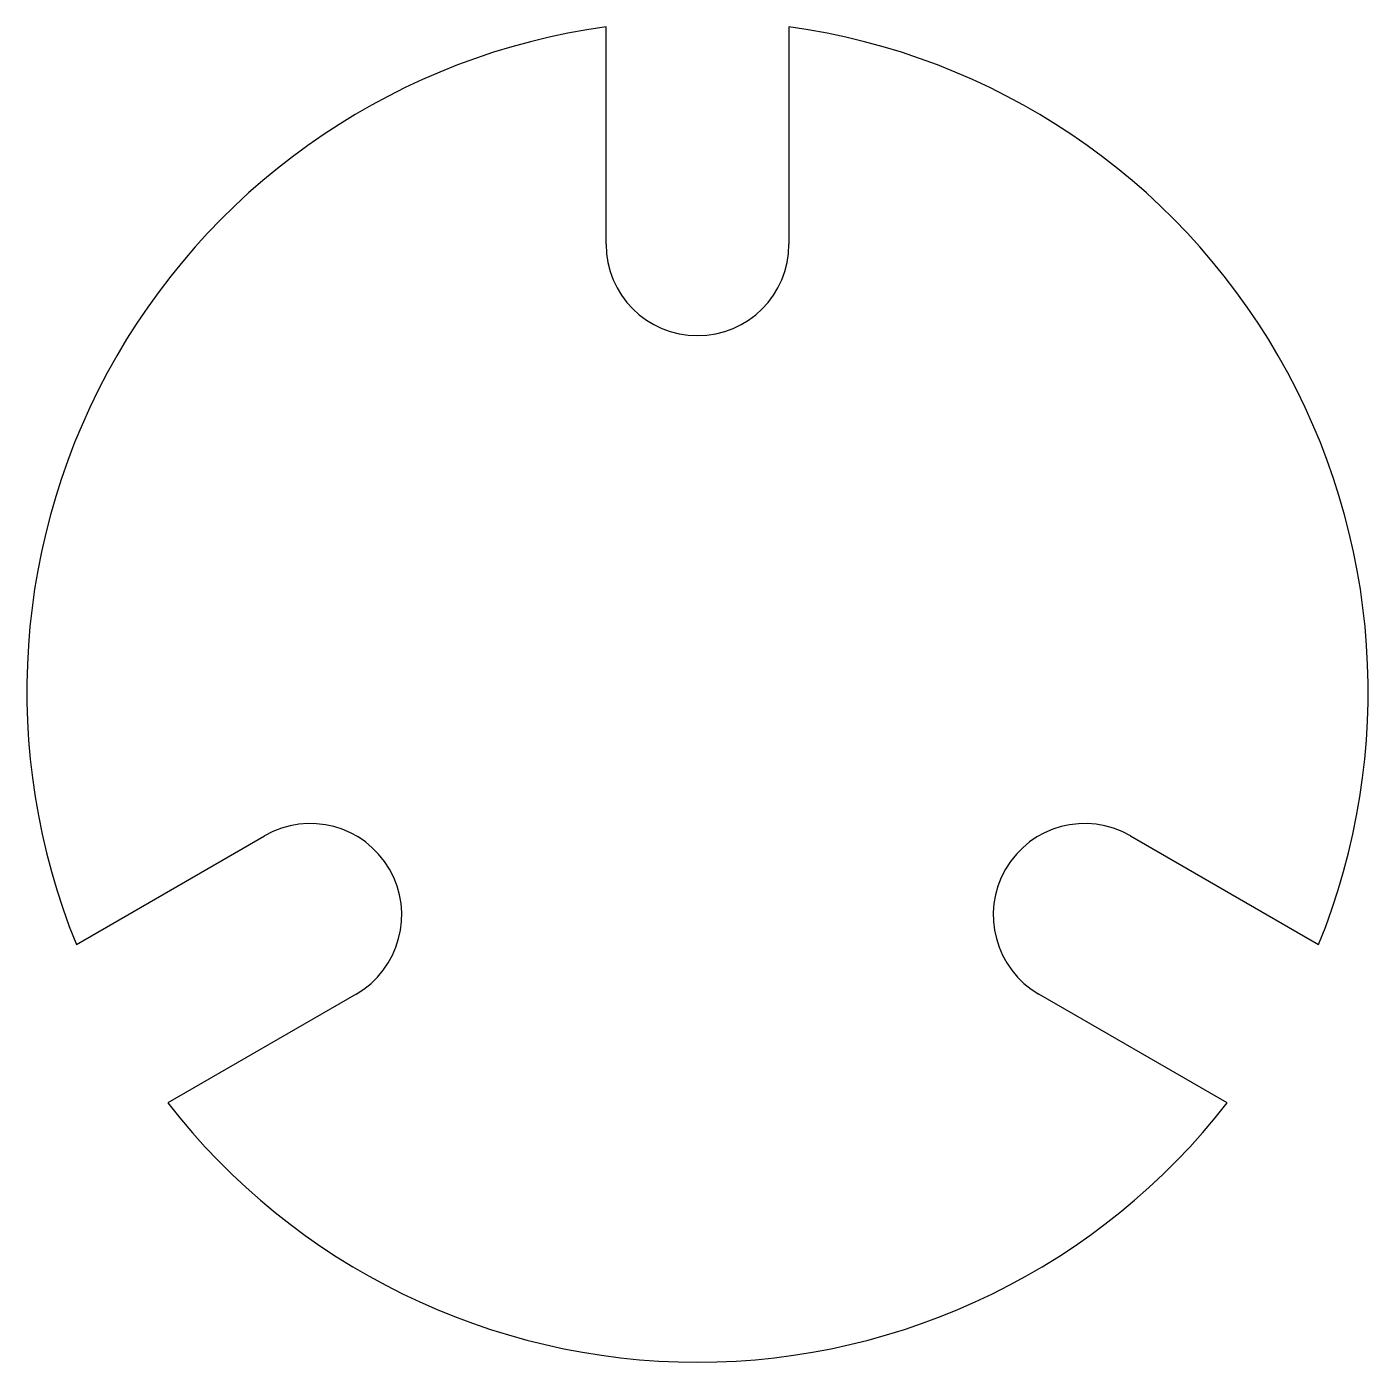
# Model space of a CAD drawing. Header units: inches. Extents: x 0.174 to 0.434, y 0.211 to 0.47.
import ezdxf

# ---------------------------------------------------------------- set-up
doc = ezdxf.new("R2010")
doc.units = ezdxf.units.IN
doc.header["$MEASUREMENT"] = 0

msp = doc.modelspace()

# ---------------------------------------------------------------- linework, layer by layer
at = {"color": 7, "linetype": 'Continuous', "lineweight": 25}
for p, q in [((0.2858962483, 0.42800375), (0.2858962483, 0.4700972227)), ((0.3213293191, 0.4700972227), (0.3213293191, 0.42800375)), ((0.1832904249, 0.2923787235), (0.2197444416, 0.3134254599)), ((0.3874811258, 0.3134254599), (0.4239351425, 0.2923787235)), ((0.2374609771, 0.2827395204), (0.2010069603, 0.261692784)), ((0.4062186071, 0.261692784), (0.3697645903, 0.2827395204))]:
    msp.add_line(p, q, dxfattribs=at)
for centre, radius, start, end in [((0.3036127837, 0.3413895767), 0.1299212598425197, 97.8374797631, 202.1625202369), ((0.3036127837, 0.3413895767), 0.1299212598425197, 337.8374797631, 82.1625202369), ((0.3036127837, 0.42800375), 0.0177165354330709, 180, 0), ((0.2286027094, 0.2980824901), 0.0177165354330709, 300, 120), ((0.378622858, 0.2980824901), 0.0177165354330709, 60, 240), ((0.3036127837, 0.3413895767), 0.1299212598425197, 217.8374797631, 322.1625202369)]:
    msp.add_arc(centre, radius, start, end, dxfattribs=at)

doc.saveas('drawing.dxf')
